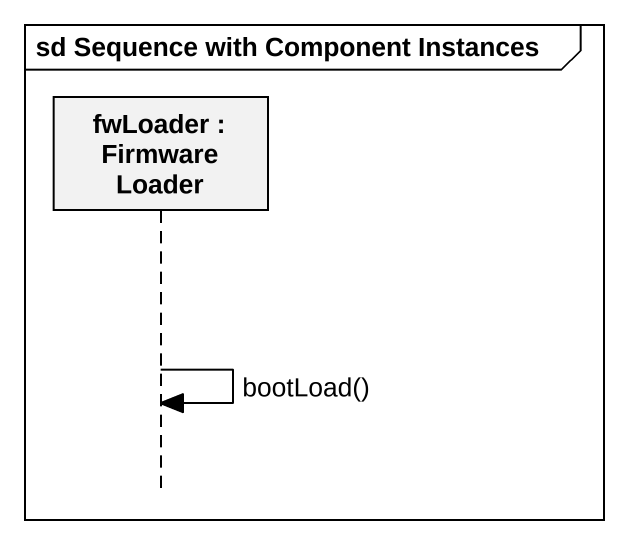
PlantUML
@startuml
mainframe sd Sequence with Component Instances
hide footbox
participant "fwLoader : Firmware Loader" as fwLoader

fwLoader -> fwLoader : bootLoad()
@enduml
